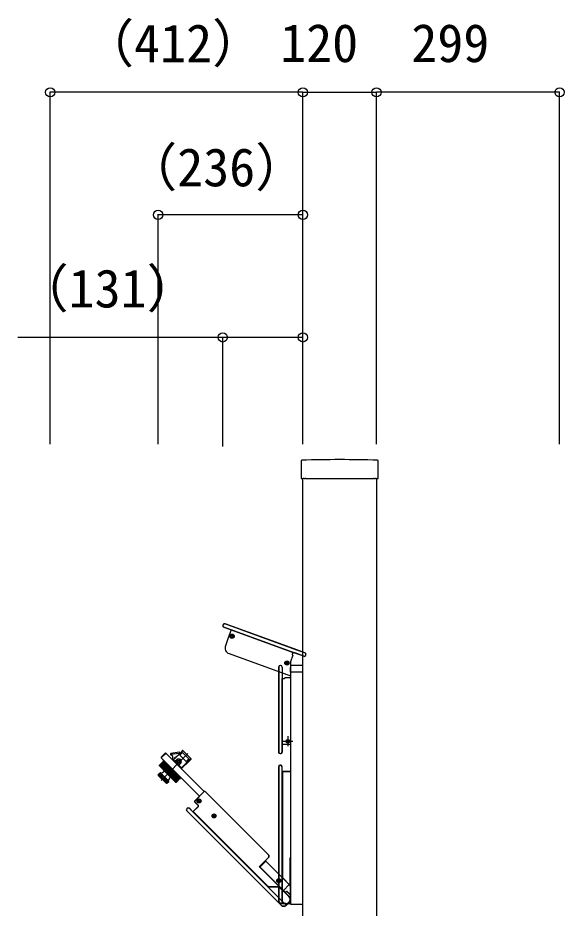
# Model space of a CAD drawing. Units: millimetres, scale not verified. Extents: x -4375 to 4375, y -6491 to 6464.
# Drawn here: x 525 to 1416, y 153 to 1606 of the extents above; entities that cross this region are included whole.
import ezdxf
from ezdxf.enums import TextEntityAlignment as Align

# ---------------------------------------------------------------- set-up
doc = ezdxf.new("R2010")
doc.units = ezdxf.units.MM
doc.header["$LTSCALE"] = 30
doc.layers.add('0-2_YKK_A1', color=4, linetype='Continuous')
doc.layers.add('0-3_YKK_D', color=6, linetype='Continuous')
doc.styles.add('ＭＳ ゴシック', font='')
doc.styles.get('ＭＳ ゴシック').set_extended_font_data('MS Gothic')

msp = doc.modelspace()

# ---------------------------------------------------------------- linework, layer by layer
at = {"layer": '0-2_YKK_A1'}
for p, q in [((987, 882.36), (987, 854.6)), ((1113, 854.6), (1113, 882.36)), ((987.8, 853.8), (990.7, 853.8)), ((990, -740.7), (990, 853.8)), ((991.61, 853.86), (990.7, 853.8)), ((991.82, 853.86), (993.68, 853.86)), ((994.8, 853.8), (993.89, 853.86)), ((994.8, 853.8), (1105.2, 853.8)), ((1106.11, 853.86), (1105.2, 853.8)), ((1106.32, 853.86), (1108.18, 853.86)), ((1109.3, 853.8), (1108.39, 853.86)), ((1109.3, 853.8), (1112.2, 853.8)), ((1110, 853.8), (1110, -740.7)), ((859.81, 615.49), (859.47, 614.55)), ((859.81, 615.49), (859.47, 614.55)), ((860.06, 615.4), (859.72, 614.46)), ((860.97, 611.35), (872.99, 606.97)), ((860.97, 611.35), (872.99, 606.97)), ((970, 578.05), (863.02, 616.98)), ((872.99, 606.97), (868.3, 594.07)), ((872.99, 606.97), (868.3, 594.07)), ((873.56, 596.62), (872.49, 597.03)), ((873.79, 597.24), (872.7, 597.62)), ((873.92, 595.86), (873.54, 594.77)), ((873.88, 596.3), (873.56, 596.62)), ((874.23, 597.28), (873.79, 597.24)), ((873.88, 596.3), (873.92, 595.86)), ((874.23, 597.28), (874.55, 597.6)), ((874.86, 595.95), (874.54, 595.63)), ((874.55, 597.6), (874.96, 598.67)), ((874.86, 595.95), (875.3, 595.99)), ((875.17, 597.37), (875.55, 598.46)), ((875.21, 596.92), (875.17, 597.37)), ((875.21, 596.92), (875.53, 596.61)), ((875.3, 595.99), (876.39, 595.61)), ((875.53, 596.61), (876.6, 596.19)), ((868.3, 594.07), (863.61, 581.17)), ((874.54, 595.63), (874.13, 594.56)), ((869.58, 568.36), (970, 531.81)), ((973.65, 569.8), (972.63, 566.98)), ((973.65, 569.8), (972.63, 566.98)), ((993.45, 569.51), (980, 574.41)), ((963, 552.89), (961.93, 553.3)), ((963.32, 552.58), (963, 552.89)), ((963.32, 552.58), (963.36, 552.13)), ((963.67, 553.55), (963.99, 553.87)), ((964.29, 552.22), (963.98, 551.9)), ((963.99, 553.87), (964.4, 554.94)), ((964.29, 552.22), (964.74, 552.26)), ((964.61, 553.64), (964.99, 554.73)), ((964.65, 553.2), (964.61, 553.64)), ((964.65, 553.2), (964.97, 552.88)), ((964.74, 552.26), (965.83, 551.88)), ((964.97, 552.88), (966.04, 552.47)), ((970, 554.8), (969.54, 553.53)), ((969.54, 553.53), (969.54, 546.2)), ((973.88, 565.46), (970, 554.8)), ((973.88, 565.46), (970, 554.8)), ((973.58, 566.1), (972.92, 566.34)), ((973.58, 566.1), (972.92, 566.34)), ((994.61, 565.58), (994.81, 566.14)), ((994.86, 565.49), (995.06, 566.05)), ((994.86, 565.49), (995.06, 566.05)), ((950.3, 546.3), (950.3, 407.5)), ((950.56, 546.3), (950.56, 407.5)), ((953.6, 549), (953, 549)), ((953.6, 548.74), (953, 548.74)), ((956.04, 546.3), (956.04, 407.5)), ((956.3, 546.3), (956.3, 527.61)), ((963.36, 552.13), (962.98, 551.04)), ((963.98, 551.9), (963.57, 550.83)), ((969.54, 539.4), (969.54, 538.88)), ((970, 548.3), (970, 159.3)), ((970, 538), (970, 544)), ((970, 538.3), (990, 538.3)), ((971, 549.3), (990, 549.3)), ((956.3, 420.29), (956.3, 527.61)), ((956.8, 527.6), (959.8, 527.6)), ((960.3, 528.8), (960.3, 528.1)), ((960.8, 529.3), (970, 529.3)), ((957.5, 425.3), (973.5, 425.3)), ((964.58, 425.63), (963.42, 425.61)), ((964.58, 424.97), (963.42, 424.99)), ((964.98, 425.82), (964.58, 425.63)), ((964.98, 424.78), (964.58, 424.97)), ((964.98, 424.78), (965.17, 424.38)), ((965.17, 424.38), (965.19, 423.22)), ((965.5, 433.3), (965.5, 417.3)), ((965.83, 424.38), (965.81, 423.22)), ((966.02, 424.78), (965.83, 424.38)), ((966.02, 425.82), (966.42, 425.63)), ((966.02, 424.78), (966.42, 424.97)), ((966.42, 425.63), (967.58, 425.61)), ((966.42, 424.97), (967.58, 424.99)), ((788.45, 407.37), (774.93, 405.47)), ((793.66, 410.23), (792.66, 409.26)), ((792.98, 408.93), (792.66, 409.26)), ((794.08, 410.22), (794.8, 409.5)), ((794.8, 409.5), (806.95, 397.35)), ((956.3, 420.3), (970.03, 420.3)), ((956.3, 407.5), (956.3, 420.29)), ((758.8, 361.35), (802.64, 405.19)), ((766.23, 406.26), (759.02, 399.04)), ((766.79, 405.69), (759.02, 397.91)), ((759.02, 397.91), (821.38, 335.54)), ((762.69, 393.53), (761.99, 392.82)), ((762.34, 393.88), (762.69, 394.23)), ((762.34, 393.88), (765.17, 391.05)), ((762.69, 394.23), (791.68, 365.24)), ((762.69, 393.53), (790.98, 365.24)), ((766.23, 406.26), (829.16, 343.32)), ((774.28, 403.87), (788.78, 405.91)), ((777.78, 400.36), (774.36, 403.78)), ((781.43, 392.47), (784.29, 395.23)), ((789, 406.75), (788.4, 404.52)), ((793.63, 406.82), (789.5, 402.68)), ((789.5, 402.68), (799.84, 392.34)), ((792.12, 381.78), (806.95, 396.93)), ((793.63, 406.82), (803.97, 396.47)), ((799.47, 387.72), (807.68, 396.21)), ((799.84, 392.34), (803.97, 396.47)), ((806.95, 397.35), (807.67, 396.63)), ((952.8, 405.26), (953.8, 405.26)), ((952.8, 405), (953.8, 405)), ((755.83, 385.64), (762.14, 391.96)), ((755.83, 385.42), (762.26, 391.84)), ((755.87, 385.82), (762.07, 392.03)), ((755.87, 385.22), (762.37, 391.72)), ((755.95, 386.02), (762.01, 392.09)), ((755.98, 385), (762.54, 391.56)), ((756.05, 386.17), (761.99, 392.11)), ((761.99, 392.11), (756.12, 386.24)), ((756.12, 384.83), (782.28, 358.67)), ((756.13, 384.81), (762.71, 391.39)), ((756.36, 384.59), (762.93, 391.17)), ((756.57, 384.38), (763.14, 390.96)), ((756.84, 384.1), (763.42, 390.68)), ((757.1, 383.85), (763.67, 390.43)), ((757.42, 383.52), (764, 390.1)), ((757.72, 383.23), (764.3, 389.8)), ((758.09, 382.85), (764.67, 389.43)), ((758.43, 382.52), (765, 389.09)), ((758.85, 382.1), (765.42, 388.68)), ((759.22, 381.73), (765.8, 388.3)), ((759.68, 381.27), (766.26, 387.84)), ((760.09, 380.86), (766.66, 387.44)), ((760.59, 380.36), (767.16, 386.94)), ((761.02, 379.92), (767.6, 386.5)), ((761.56, 379.39), (768.13, 385.96)), ((761.99, 392.11), (789.56, 364.54)), ((762.02, 378.92), (768.6, 385.5)), ((762.2, 378.61), (776.06, 364.75)), ((762.59, 378.36), (769.16, 384.94)), ((763.08, 377.87), (769.65, 384.45)), ((763.67, 377.28), (770.24, 383.86)), ((765.33, 390.89), (764.11, 392.11)), ((764.18, 376.77), (770.75, 383.35)), ((764.79, 376.16), (771.37, 382.73)), ((765.32, 375.63), (771.89, 382.21)), ((769.2, 387.02), (765.33, 390.89)), ((765.94, 375), (772.52, 381.58)), ((766.48, 374.46), (773.06, 381.04)), ((767.12, 373.82), (773.7, 380.4)), ((767.67, 373.27), (774.25, 379.85)), ((768.32, 372.63), (774.9, 379.2)), ((768.87, 372.07), (775.45, 378.65)), ((769.2, 387.02), (773.39, 382.83)), ((769.52, 371.42), (776.1, 378)), ((774.91, 381.31), (773.39, 382.83)), ((778.75, 377.47), (774.91, 381.31)), ((782.15, 390.33), (782.86, 391.04)), ((788.48, 385.41), (786.2, 387.7)), ((787.78, 384.7), (788.48, 385.41)), ((787.79, 386.1), (790.56, 388.96)), ((788.48, 385.41), (792.12, 381.78)), ((791.93, 380.55), (799.15, 388.04)), ((799.15, 388.04), (799.47, 387.72)), ((950.25, 383.6), (950.25, 164.2)), ((950.51, 383.34), (950.51, 164.2)), ((953.75, 386.1), (952.75, 386.1)), ((953.49, 385.84), (953.01, 385.84)), ((955.99, 160.29), (955.99, 383.34)), ((956.25, 375.8), (956.25, 383.6)), ((969.75, 384.9), (969.75, 376.6)), ((753.91, 370.17), (757.26, 373.51)), ((754.2, 369.5), (757.73, 373.03)), ((754.21, 370.9), (757.04, 373.73)), ((754.21, 369.49), (766.93, 356.76)), ((754.73, 368.96), (758.27, 372.5)), ((755.63, 368.06), (759.17, 371.6)), ((756.45, 367.25), (759.98, 370.78)), ((757.73, 373.03), (757.26, 373.51)), ((757.66, 366.03), (761.19, 369.57)), ((757.74, 373.73), (771.18, 360.29)), ((759.17, 371.6), (758.27, 372.5)), ((758.66, 365.03), (762.2, 368.57)), ((761.19, 369.57), (759.98, 370.78)), ((760.04, 363.66), (763.57, 367.19)), ((761.1, 362.59), (764.64, 366.12)), ((763.57, 367.19), (762.2, 368.57)), ((762.48, 361.21), (766.02, 364.75)), ((763.48, 360.21), (767.02, 363.74)), ((764.64, 366.12), (766.02, 364.75)), ((767.02, 363.74), (768.23, 362.53)), ((770.07, 370.87), (776.65, 377.45)), ((770.72, 370.22), (777.3, 376.8)), ((771.27, 369.68), (777.85, 376.25)), ((771.91, 369.03), (778.49, 375.61)), ((772.45, 368.5), (779.03, 375.07)), ((773.08, 367.87), (779.66, 374.44)), ((773.61, 367.34), (780.18, 373.92)), ((774.22, 366.73), (780.79, 373.3)), ((774.73, 366.22), (781.3, 372.79)), ((775.32, 365.63), (781.89, 372.2)), ((775.81, 365.14), (782.38, 371.71)), ((776.37, 364.57), (782.95, 371.15)), ((776.84, 364.11), (783.41, 370.69)), ((777.37, 363.58), (783.95, 370.15)), ((777.81, 363.14), (784.38, 369.71)), ((778.31, 362.64), (784.88, 369.21)), ((778.71, 362.23), (785.29, 368.81)), ((782.15, 374.07), (778.75, 377.47)), ((779.18, 361.77), (785.75, 368.35)), ((779.55, 361.4), (786.12, 367.97)), ((779.97, 360.98), (786.54, 367.56)), ((780.3, 360.64), (786.88, 367.22)), ((780.68, 360.27), (787.25, 366.85)), ((780.97, 359.97), (787.55, 366.55)), ((781.3, 359.65), (787.87, 366.22)), ((781.55, 359.39), (788.13, 365.97)), ((781.83, 359.12), (788.4, 365.69)), ((782.04, 358.91), (788.62, 365.48)), ((782.15, 374.07), (787.22, 369)), ((782.26, 358.68), (788.84, 365.26)), ((782.44, 358.53), (789, 365.09)), ((782.67, 358.42), (789.17, 364.93)), ((782.87, 358.38), (789.29, 364.81)), ((783.09, 358.38), (789.41, 364.69)), ((783.27, 358.42), (789.48, 364.62)), ((783.47, 358.5), (789.53, 364.56)), ((783.61, 358.6), (789.56, 364.54)), ((783.62, 358.6), (789.56, 364.54)), ((789.56, 364.54), (783.69, 358.67)), ((788.34, 367.88), (787.22, 369)), ((789.56, 366.66), (788.34, 367.88)), ((790.98, 365.24), (790.27, 364.54)), ((956.25, 375.8), (957.24, 375.6)), ((956.98, 375.34), (957.24, 375.6)), ((969.01, 375.34), (956.98, 375.34)), ((956.98, 375.34), (956.98, 202.61)), ((968.75, 375.6), (957.24, 375.6)), ((764.69, 359), (768.23, 362.53)), ((765.51, 358.18), (769.05, 361.72)), ((766.41, 357.28), (769.95, 360.82)), ((766.94, 356.75), (770.48, 360.28)), ((767.62, 356.47), (770.96, 359.81)), ((768.35, 356.76), (771.18, 359.59)), ((769.05, 361.72), (769.95, 360.82)), ((770.48, 360.28), (770.96, 359.81)), ((829.16, 343.32), (813.46, 327.63)), ((829.16, 342.95), (813.83, 327.63)), ((934.17, 239.73), (830.57, 343.32)), ((933.79, 239.73), (830.57, 342.95)), ((813.46, 326.21), (819.33, 320.34)), ((813.83, 326.21), (819.7, 320.34)), ((819.75, 328.1), (818.6, 328.08)), ((819.75, 327.44), (818.6, 327.46)), ((820.16, 328.29), (819.75, 328.1)), ((820.16, 327.25), (819.75, 327.44)), ((820.16, 328.29), (820.34, 328.69)), ((820.16, 327.25), (820.34, 326.84)), ((820.34, 328.69), (820.36, 329.84)), ((820.34, 326.84), (820.36, 325.69)), ((821.06, 325.75), (820.97, 325.85)), ((821.01, 328.69), (820.99, 329.84)), ((821.01, 326.84), (820.99, 325.69)), ((821.19, 328.29), (821.01, 328.69)), ((821.19, 327.25), (821.01, 326.84)), ((821.19, 328.29), (821.6, 328.1)), ((821.19, 327.25), (821.6, 327.44)), ((821.6, 328.1), (822.75, 328.08)), ((821.6, 327.44), (822.75, 327.46)), ((801.3, 315.75), (800.59, 315.04)), ((800.59, 311.5), (955.73, 156.36)), ((801.3, 315.37), (800.96, 315.04)), ((800.96, 311.5), (955.92, 156.55)), ((810.35, 310.23), (804.84, 315.75)), ((962.55, 157.66), (804.84, 315.37)), ((810.35, 310.23), (811.19, 310.79)), ((819.7, 318.93), (811.19, 310.42)), ((819.33, 318.93), (811.19, 310.79)), ((811.19, 310.42), (811.19, 310.79)), ((811.19, 310.42), (933.33, 188.28)), ((844.15, 303.7), (842.99, 303.68)), ((844.15, 303.04), (842.99, 303.06)), ((844.55, 303.89), (844.15, 303.7)), ((844.55, 302.85), (844.15, 303.04)), ((844.55, 302.85), (844.74, 302.45)), ((844.74, 302.45), (844.76, 301.29)), ((845.4, 302.45), (845.38, 301.29)), ((845.59, 302.85), (845.4, 302.45)), ((845.59, 303.89), (846, 303.7)), ((845.59, 302.85), (846, 303.04)), ((846, 303.7), (847.15, 303.68)), ((846, 303.04), (847.15, 303.06)), ((919.17, 220.86), (933.79, 235.49)), ((929.08, 230.4), (934.17, 235.49)), ((969.45, 189.1), (969.45, 235.16)), ((919.13, 220.83), (919.17, 220.86)), ((951.7, 187.55), (919.13, 220.12)), ((920.43, 220.39), (929.54, 229.51)), ((958.28, 181.83), (920.43, 219.68)), ((929.4, 229.65), (929.08, 230.4)), ((929.4, 229.65), (970, 189.05)), ((949.86, 197.99), (948.71, 197.97)), ((949.86, 197.33), (948.71, 197.35)), ((950.26, 198.18), (949.86, 197.99)), ((950.26, 197.14), (949.86, 197.33)), ((950.26, 198.18), (950.45, 198.58)), ((950.45, 198.58), (950.47, 199.74)), ((951.11, 198.58), (951.09, 199.74)), ((951.11, 196.73), (951.09, 195.58)), ((951.3, 198.18), (951.11, 198.58)), ((951.3, 197.14), (951.11, 196.73)), ((951.3, 198.18), (951.71, 197.99)), ((951.3, 197.14), (951.71, 197.33)), ((951.71, 197.99), (952.86, 197.97)), ((951.71, 197.33), (952.86, 197.35)), ((956.08, 203), (956.98, 202.61)), ((956.08, 203), (956.08, 160.26)), ((957.12, 202.25), (956.22, 202.65)), ((956.22, 202.65), (968.5, 190.36)), ((956.98, 202.61), (956.98, 202.4)), ((957.12, 202.25), (956.98, 202.4)), ((957.12, 202.25), (968.86, 190.51)), ((958.28, 181.83), (967.75, 191.3)), ((968.86, 190.51), (968.5, 190.36)), ((969.45, 189.1), (969.09, 188.95)), ((969.09, 188.95), (969.09, 166.9)), ((970, 191.5), (970, 159.3)), ((932.42, 187.92), (933.33, 188.28)), ((932.42, 187.92), (962.64, 157.7)), ((933.68, 188.13), (932.77, 187.77)), ((932.77, 187.77), (950.14, 187.77)), ((933.33, 188.28), (933.48, 188.13)), ((933.68, 188.13), (933.48, 188.13)), ((933.68, 188.13), (950.29, 188.13)), ((950.29, 188.13), (950.14, 187.77)), ((951.7, 187.55), (951.55, 187.19)), ((951.55, 187.19), (967.15, 171.6)), ((958.2, 181.62), (958.26, 181.77)), ((961.04, 178.79), (958.2, 181.62)), ((958.26, 181.77), (958.28, 181.83)), ((961.04, 178.79), (961.04, 178.21)), ((961.04, 178.21), (967.4, 171.85)), ((963.16, 180.21), (961.74, 178.79)), ((961.74, 178.79), (961.74, 178.28)), ((961.74, 178.28), (961.74, 178.21)), ((961.78, 178.25), (961.74, 178.21)), ((963.16, 179.63), (961.78, 178.25)), ((963.16, 180.21), (963.16, 179.63)), ((970, 174.78), (964.57, 180.21)), ((964.57, 180.21), (964.57, 179.63)), ((970, 174.2), (964.57, 179.63)), ((950.48, 163.63), (953.93, 160.19)), ((950.67, 163.82), (954.2, 160.29)), ((953.93, 160.19), (954.2, 160.29)), ((953.93, 160.19), (970, 160.19)), ((954.2, 160.29), (955.99, 160.29)), ((956.08, 160.26), (955.99, 160.29)), ((962.45, 160.26), (956.08, 160.26)), ((961.99, 156.95), (967.19, 162.16)), ((967.15, 162.2), (962.64, 157.7)), ((966.13, 161.09), (966.34, 160.89)), ((967.15, 171.6), (967.4, 171.85)), ((967.19, 162.16), (967.15, 162.2)), ((967.27, 162.23), (967.52, 162.07)), ((967.52, 162.07), (970, 164.55)), ((967.52, 162.07), (970, 164.55)), ((967.56, 162.07), (970, 164.51)), ((969.09, 166.9), (969.45, 166.9)), ((956.3, 156.39), (961.28, 156.39)), ((956.3, 156.13), (961.17, 156.13)), ((961.17, 156.13), (961.99, 156.95)), ((961.17, 156.13), (961.28, 156.39)), ((961.28, 156.39), (962.55, 157.66)), ((962.39, 157.35), (962.68, 157.35)), ((962.64, 157.7), (962.55, 157.66)), ((970, 159.3), (990, 159.3))]:
    msp.add_line(p, q, dxfattribs=at)
for points in [[(980, 568.3), (970, 571.94), (861.06, 611.59)], [(980, 574.12), (970, 577.76), (862.93, 616.74)], [(980, 574.41), (970, 578.05), (863.02, 616.98)], [(872.99, 606.97), (970, 571.66), (973.83, 570.27)], [(993.45, 569.51), (990, 570.77), (970, 578.05)], [(991.39, 563.87), (980, 568.02), (973.83, 570.27)], [(991.39, 563.87), (980, 568.02), (973.83, 570.27)], [(991.39, 563.87), (990, 564.38), (974.29, 570.1)], [(993.36, 569.26), (990, 570.48), (980, 574.12)], [(991.49, 564.12), (990, 564.66), (980, 568.3)], [(963.67, 553.55), (963.23, 553.51), (962.14, 553.89)], [(964.98, 425.82), (965.17, 426.22), (965.19, 427.38)], [(966.02, 425.82), (965.83, 426.22), (965.81, 427.38)], [(778, 394.48), (792.05, 408.03), (792.98, 408.93)], [(779.23, 394.67), (793.67, 408.81), (794.38, 409.5)], [(779.23, 394.67), (783.03, 390.87), (782.86, 391.04)], [(790.98, 365.24), (791.33, 364.89), (791.68, 365.24)], [(844.55, 303.89), (844.74, 304.3), (844.76, 305.45)], [(845.59, 303.89), (845.4, 304.3), (845.38, 305.45)], [(950.26, 197.14), (950.45, 196.73), (950.47, 195.58)], [(962.89, 157.44), (966.34, 160.89), (967.52, 162.07)], [(967.52, 162.07), (967.52, 162.07), (967.56, 162.07)]]:
    msp.add_lwpolyline(points, dxfattribs=at)
for centre, radius in [((874.55, 596.61), 3.5), ((874.55, 596.61), 3), ((963.98, 552.89), 3.5), ((963.98, 552.89), 3), ((965.5, 425.3), 3), ((787.37, 392.04), 3), ((787.37, 392.04), 1.55), ((820.68, 327.77), 3.25), ((820.68, 327.77), 3), ((845.07, 303.37), 3.25), ((845.07, 303.37), 3), ((950.78, 197.66), 3.25), ((950.78, 197.66), 3)]:
    msp.add_circle(centre, radius, dxfattribs=at)
for centre, radius, start, end in [((988.5, 882.36), 1.5, 91.73613, 180.02696), ((1050, -1115.7), 2000.5, 88.23692, 91.76308), ((1111.5, 882.36), 1.5, 359.97304, 88.26387), ((861.82, 613.7), 2.5, 160, 250), ((861.82, 613.7), 2.5, 160, 250), ((861.82, 613.7), 2.23, 160, 250), ((862.16, 614.63), 2.5, 70, 160), ((862.16, 614.63), 2.5, 70, 160), ((862.16, 614.63), 2.23, 70, 160), ((874.55, 596.61), 2.1, 151.49109, 168.50891), ((874.55, 596.61), 2.1, 61.49109, 78.50891), ((874.55, 596.61), 2.1, 331.49109, 348.50891), ((874.55, 596.61), 2.1, 241.49109, 258.50891), ((873, 577.75), 10, 160, 250), ((973.1, 566.81), 0.5, 160, 250), ((973.1, 566.81), 0.5, 160, 250), ((974.12, 569.63), 0.5, 70, 160), ((974.12, 569.63), 0.5, 70, 160), ((992.52, 566.97), 2.44, 340, 70), ((992.52, 566.97), 2.7, 340, 70), ((992.52, 566.97), 2.7, 340, 70), ((963.98, 552.89), 2.1, 151.49109, 168.50891), ((963.98, 552.89), 2.1, 61.49109, 78.50891), ((963.98, 552.89), 2.1, 331.49109, 348.50891), ((973.41, 565.63), 0.5, 340, 70), ((973.41, 565.63), 0.5, 340, 70), ((992.32, 566.41), 2.7, 250, 340), ((992.32, 566.41), 2.7, 250, 340), ((992.32, 566.41), 2.44, 250, 340), ((953, 546.3), 2.7, 90, 180), ((953, 546.3), 2.44, 90, 180), ((953.6, 546.3), 2.7, 0, 90), ((953.6, 546.3), 2.44, 0, 90), ((963.98, 552.89), 2.1, 241.49109, 258.50891), ((980, 542.8), 11, 162.01851, 197.98149), ((970.84, 538.88), 1.3, 180, 229.90462), ((971, 548.3), 1, 90, 180), ((956.8, 528.1), 0.5, 180, 270), ((959.8, 528.1), 0.5, 270, 0), ((960.8, 528.8), 0.5, 90, 180), ((965.5, 425.3), 2.1, 171.49109, 188.50891), ((965.5, 425.3), 2.1, 81.49109, 98.50891), ((965.5, 425.3), 2.1, 261.49109, 278.50891), ((965.5, 425.3), 2.1, 351.49109, 8.50891), ((788.52, 406.88), 0.5, 345, 98), ((793.87, 410.01), 0.3, 45, 134), ((794.59, 409.29), 0.3, 45, 134.37808), ((952.8, 407.5), 2.5, 180, 270), ((952.8, 407.5), 2.23, 180, 270), ((953.8, 407.5), 2.5, 270, 0), ((953.8, 407.5), 2.23, 270, 0), ((759.58, 398.48), 0.8, 135, 225), ((762.34, 392.47), 0.5, 135, 225), ((775.07, 404.48), 1, 98, 225), ((782.07, 397.35), 4.5, 155.20955, 214.19153), ((777.07, 399.65), 1, 335.20955, 45), ((782.07, 397.35), 1.6, 72.43323, 195.47294), ((781.43, 392.89), 0.3, 225, 314), ((787.37, 392.04), 4.43, 316, 134), ((789.12, 405.26), 0.5, 165, 228.47053), ((806.74, 397.14), 0.3, 315.61444, 45), ((807.46, 396.42), 0.3, 316, 45), ((756.82, 385.54), 1, 135, 225), ((762.34, 378.75), 0.2, 165, 225), ((787.37, 392.04), 4.5, 195.07357, 254.92643), ((788.22, 386.11), 0.3, 136, 225), ((952.75, 383.6), 2.5, 90, 180), ((953.01, 383.34), 2.5, 90, 180), ((953.49, 383.34), 2.5, 0, 90), ((953.75, 383.6), 2.5, 0, 90), ((970.75, 384.9), 1, 138.59038, 180), ((754.91, 370.19), 1, 135, 225), ((757.39, 373.38), 0.5, 45, 135), ((756.82, 380.85), 8, 281.72591, 326.98205), ((756.82, 380.85), 8, 326.98205, 328.18596), ((763.2, 376.9), 0.5, 328.18596, 45), ((778.3, 359.37), 8, 123.01795, 168.27409), ((778.3, 359.37), 8, 121.81404, 123.01795), ((774.35, 365.75), 0.5, 45, 121.81404), ((776.2, 364.89), 0.2, 225, 285), ((789.92, 364.89), 0.5, 225, 315), ((968.75, 376.6), 1, 270, 0), ((969.01, 376.34), 1, 270, 350.94365), ((969.01, 376.34), 1, 350.94365, 359.21879), ((767.64, 357.47), 1, 225, 315), ((770.82, 359.94), 0.5, 315, 45), ((782.99, 359.37), 1, 225, 315), ((829.87, 342.62), 1, 45, 135), ((829.87, 342.24), 1, 45, 135), ((814.17, 326.92), 1, 135, 225), ((814.54, 326.92), 1, 135, 225), ((820.68, 327.77), 2.1, 171.49109, 188.50891), ((818.62, 319.64), 1, 315, 45), ((819, 319.64), 1, 44.21879, 45), ((819, 319.64), 1, 315, 44.21879), ((820.68, 327.77), 2.1, 81.49109, 98.50891), ((820.68, 327.77), 2.1, 261.49109, 278.50891), ((820.68, 327.77), 2.1, 351.49109, 8.50891), ((802.36, 313.27), 2.5, 135, 225), ((802.73, 313.27), 2.5, 135, 225), ((803.07, 313.98), 2.5, 45, 135), ((803.07, 313.61), 2.5, 45, 135), ((845.07, 303.37), 2.1, 81.49109, 98.50891), ((845.07, 303.37), 2.1, 171.49109, 188.50891), ((845.07, 303.37), 2.1, 261.49109, 278.50891), ((845.07, 303.37), 2.1, 351.49109, 8.50891), ((931.67, 237.61), 3, 315, 45), ((932.04, 237.61), 3, 315, 45), ((969.95, 235.16), 0.5, 90, 180), ((919.48, 220.47), 0.5, 135, 225), ((920.78, 220.04), 0.5, 135, 225), ((950.78, 197.66), 2.1, 171.49109, 188.50891), ((950.78, 197.66), 2.1, 81.49109, 98.50891), ((950.78, 197.66), 2.1, 261.49109, 278.50891), ((950.78, 197.66), 2.1, 351.49109, 8.50891), ((956.58, 203), 0.5, 180, 225), ((957.48, 202.61), 0.5, 180, 225), ((967.09, 188.95), 2, 0, 45), ((967.45, 189.1), 2, 0, 45), ((932.77, 188.27), 0.5, 225, 270), ((933.68, 188.63), 0.5, 225, 270), ((950.14, 185.77), 2, 45, 90), ((950.29, 186.13), 2, 45, 90), ((961.39, 179.15), 0.5, 225, 269.18065), ((961.39, 178.57), 0.5, 225, 315), ((961.39, 179.15), 0.5, 269.18065, 315), ((963.86, 179.5), 1, 45, 135), ((963.86, 178.92), 1, 45, 135), ((951.05, 164.2), 0.8, 180, 225), ((951.05, 164.2), 0.538, 180, 225), ((962.45, 166.9), 6.64, 270, 0), ((962.45, 166.9), 6.64, 315, 45), ((962.45, 166.9), 6.71, 315, 315.86574), ((962.45, 166.9), 7, 316.42288, 45), ((956.28, 156.95), 0.8, 225, 225.09028), ((956.3, 156.93), 0.8, 225, 270), ((956.3, 156.93), 0.538, 225, 270), ((962.68, 157.65), 0.3, 270, 315)]:
    msp.add_arc(centre, radius, start, end, dxfattribs=at)
for centre, major_axis, ratio, start_param, end_param in [((987.8, 854.6), (-0.568, -0.568), 0.99628, 5.4996506, 7.06672), ((991.82, 853.84), (0.3, 0), 0.061163, 1.5707963, 2.3561945), ((993.68, 853.84), (0.3, 0), 0.061163, 0.7853982, 1.5707963), ((1106.32, 853.84), (0.3, 0), 0.061163, 1.5707963, 2.3561945), ((1108.18, 853.84), (0.3, 0), 0.061163, 0.7853982, 1.5707963), ((1112.2, 854.6), (0.568, -0.568), 0.99628, 5.4996506, 7.06672)]:
    msp.add_ellipse(centre, major_axis=major_axis, ratio=ratio, start_param=start_param, end_param=end_param, dxfattribs=at)
at = {"layer": '0-3_YKK_D'}
for p, q in [((578, 910.3), (578, 1485.3)), ((990, 1484.3), (578, 1484.3)), ((990, 910.3), (990, 1485.3)), ((990, 910.3), (990, 1485.3)), ((990, 1484.3), (1110, 1484.3)), ((1110, 910.3), (1110, 1485.3)), ((1110, 910.3), (1110, 1485.3)), ((1408.6, 1484.3), (1110, 1484.3)), ((1408.6, 910.3), (1408.6, 1485.3)), ((753.91, 910.3), (753.91, 1285.3)), ((990, 1284.3), (753.91, 1284.3)), ((990, 910.3), (990, 1285.3)), ((859.32, 906.26), (859.32, 1085.3)), ((990, 911.3), (990, 1085.3))]:
    msp.add_line(p, q, dxfattribs=at)
msp.add_lwpolyline([(990, 1084.3), (859.32, 1084.3), (525.14, 1084.3)], dxfattribs=at)
for centre in [(578, 1484.3), (990, 1484.3), (990, 1484.3), (1110, 1484.3), (1110, 1484.3), (1408.6, 1484.3), (753.91, 1284.3), (990, 1284.3), (859.32, 1084.3), (990, 1084.3)]:
    msp.add_circle(centre, 7.5, dxfattribs=at)

# ---------------------------------------------------------------- texts
at = {"layer": '0-3_YKK_D', "style": 'ＭＳ ゴシック'}
for s, p in [('（412）', (629.7, 1514.44)), ('120', (952.93, 1514.92)), ('299', (1166.81, 1514.92)), ('（236）', (700.05, 1312.21)), ('（131）', (522.93, 1114.44))]:
    msp.add_text(s, height=62.32, dxfattribs=at).set_placement(p, align=Align.BOTTOM_LEFT)

doc.saveas('drawing.dxf')
